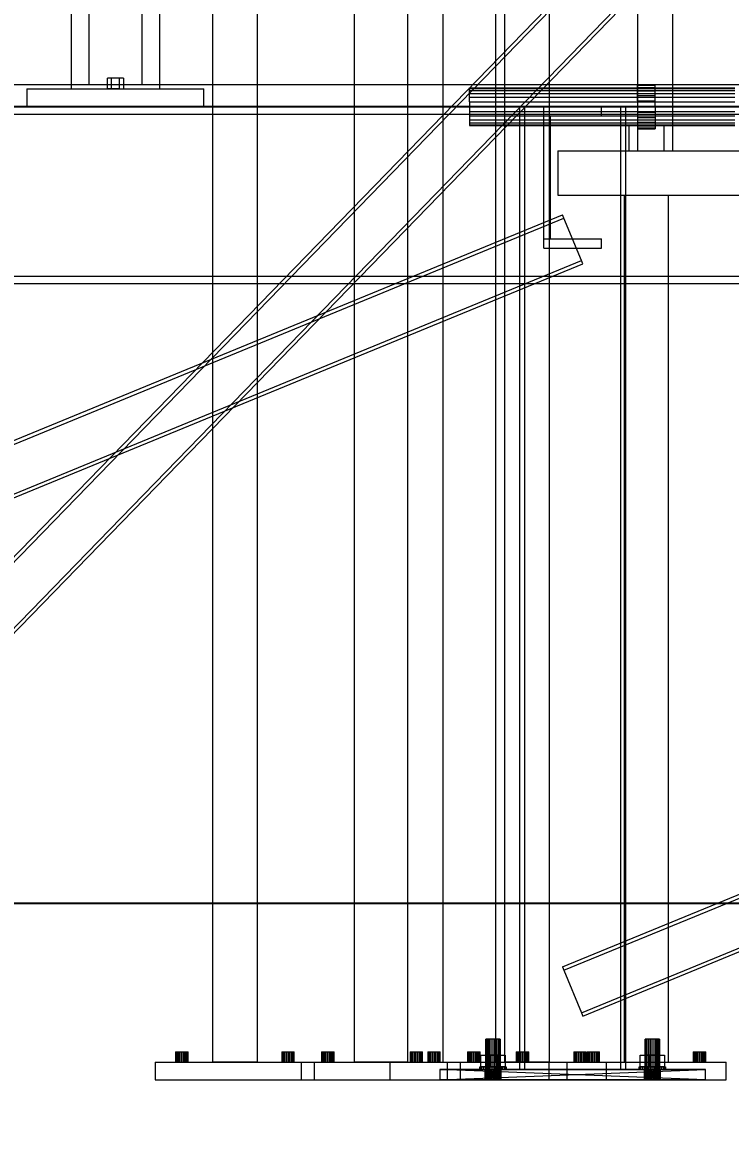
# Model space of a CAD drawing. Header units: millimetres. Extents: x -191664 to 191490, y -197311 to 10263.
# Drawn here: x 12015 to 12815, y -79 to 1195 of the extents above; entities that cross this region are included whole.
import ezdxf

# ---------------------------------------------------------------- set-up
doc = ezdxf.new("R2010")
doc.units = ezdxf.units.MM
for name, color, linetype, lineweight in [('COTAS_ENVOLVENTE_P', 1, 'Continuous', 0), ('COTAS_O', 1, 'Continuous', 0), ('COTAS_P', 1, 'Continuous', 0), ('lateral_dos-mix', 7, 'Continuous', 0), ('lateral_dosificador', 7, 'Continuous', 0), ('lateral_mezcladora', 7, 'Continuous', 0)]:
    doc.layers.add(name, color=color, linetype=linetype, lineweight=lineweight)
doc.dimstyles.new('PLANTA_100', dxfattribs={"dimtxt": 250, "dimasz": 150, "dimexe": 150, "dimexo": 80, "dimgap": 100, "dimtad": 1, "dimtih": 1, "dimtoh": 1, "dimdec": 1, "dimdsep": 46, "dimcen": 0.09, "dimclrd": 1, "dimclre": 1, "dimclrt": 1, "dimadec": 0, "dimazin": 0, "dimtfac": 1, "dimtdec": 4, "dimtofl": 0, "dimtmove": 0, "dimatfit": 3, "dimfxl": 1, "dimtolj": 1, "dimtzin": 0, "dimarcsym": 0})

# ---------------------------------------------------------------- blocks, each defined once
blk = doc.blocks.new('*D4')
at = {"layer": 'COTAS_ENVOLVENTE_P', "color": 1, "lineweight": -2, "transparency": 16777216}
for p, q in [((0, -80), (0, -3250)), ((58855.1, -80), (58855.1, -3250)), ((150, -3100), (58705.1, -3100))]:
    blk.add_line(p, q, dxfattribs=at)
at = {"layer": 'COTAS_ENVOLVENTE_P', "color": 1, "transparency": 16777216}
for points in [[(150, -3075), (150, -3125), (0, -3100)], [(58705.1, -3075), (58705.1, -3125), (58855.1, -3100)]]:
    blk.add_solid(points, dxfattribs=at)
at = {"layer": 'Defpoints', "color": 0, "transparency": 16777216}
for p in [(0, 0), (58855.1, 0), (58855.1, -3100)]:
    blk.add_point(p, dxfattribs=at)
blk = doc.blocks.new('*D13')
at = {"layer": 'COTAS_O', "color": 1, "lineweight": -2, "transparency": 16777216}
for p, q in [((11569.5, 1920), (11569.5, 950)), ((13269.5, 1920), (13269.5, 950)), ((11719.5, 1100), (13119.5, 1100))]:
    blk.add_line(p, q, dxfattribs=at)
at = {"layer": 'COTAS_O', "color": 1, "transparency": 16777216}
for points in [[(11719.5, 1125), (11719.5, 1075), (11569.5, 1100)], [(13119.5, 1125), (13119.5, 1075), (13269.5, 1100)]]:
    blk.add_solid(points, dxfattribs=at)
at = {"layer": 'Defpoints', "color": 0, "transparency": 16777216}
for p in [(11569.5, 2000), (13269.5, 2000), (13269.5, 1100)]:
    blk.add_point(p, dxfattribs=at)
blk = doc.blocks.new('*D15')
at = {"layer": 'COTAS_O', "color": 1, "lineweight": -2, "transparency": 16777216}
for p, q in [((10569.5, 1020), (10569.5, 50)), ((16769.5, 1020), (16769.5, 50)), ((10719.5, 200), (16619.5, 200))]:
    blk.add_line(p, q, dxfattribs=at)
at = {"layer": 'COTAS_O', "color": 1, "transparency": 16777216}
for points in [[(10719.5, 225), (10719.5, 175), (10569.5, 200)], [(16619.5, 225), (16619.5, 175), (16769.5, 200)]]:
    blk.add_solid(points, dxfattribs=at)
at = {"layer": 'Defpoints', "color": 0, "transparency": 16777216}
for p in [(10569.5, 1100), (16769.5, 1100), (16769.5, 200)]:
    blk.add_point(p, dxfattribs=at)
blk = doc.blocks.new('*D21')
at = {"layer": 'COTAS_P', "color": 1, "lineweight": -2, "transparency": 16777216}
for p, q in [((0, -80), (0, -2350)), ((58117.1, -80), (58117.1, -2350)), ((150, -2200), (57967.1, -2200))]:
    blk.add_line(p, q, dxfattribs=at)
at = {"layer": 'COTAS_P', "color": 1, "transparency": 16777216}
for points in [[(150, -2175), (150, -2225), (0, -2200)], [(57967.1, -2175), (57967.1, -2225), (58117.1, -2200)]]:
    blk.add_solid(points, dxfattribs=at)
at = {"layer": 'Defpoints', "color": 0, "transparency": 16777216}
for p in [(0, 0), (58117.1, 0), (58117.1, -2200)]:
    blk.add_point(p, dxfattribs=at)

msp = doc.modelspace()

# ---------------------------------------------------------------- linework, layer by layer
at = {"layer": 'lateral_dos-mix', "color": 139, "true_color": 0x344b58}
for p, q in [((12229.53, 20), (12229.53, 2717.5)), ((12279.53, 2717.5), (12279.53, 20)), ((12559.53, 20), (12559.53, 2717.5)), ((12609.53, 2717.5), (12609.53, 20)), ((12229.53, 20), (12229.53, 2422.5)), ((12279.53, 2422.5), (12279.53, 20)), ((12559.53, 20), (12559.53, 2422.5)), ((12609.53, 2422.5), (12609.53, 20)), ((12389.53, 20), (12389.53, 2277.1)), ((12449.53, 2277.1), (12449.53, 20)), ((12164.53, 20), (12344.53, 20)), ((12164.53, 20), (12164.53, 0)), ((12279.53, 20), (12229.53, 20)), ((12329.53, 20), (12509.53, 20)), ((12329.53, 20), (12329.53, 0)), ((12344.53, 0), (12344.53, 20)), ((12449.53, 20), (12389.53, 20)), ((12494.53, 20), (12674.53, 20)), ((12494.53, 20), (12494.53, 0)), ((12509.53, 0), (12509.53, 20)), ((12609.53, 20), (12559.53, 20)), ((12674.53, 0), (12674.53, 20)), ((12164.53, 0), (12344.53, 0)), ((12329.53, 0), (12509.53, 0)), ((12494.53, 0), (12674.53, 0))]:
    msp.add_line(p, q, dxfattribs=at)
at = {"layer": 'lateral_dos-mix', "color": 9, "true_color": 0xb9c5c9}
for p, q in [((12187.53, 32), (12187.77, 32)), ((12187.53, 32), (12187.53, 20)), ((12187.77, 32), (12188.47, 32)), ((12187.77, 20), (12187.77, 32)), ((12188.47, 32), (12189.58, 32)), ((12188.47, 20), (12188.47, 32)), ((12189.58, 32), (12191.03, 32)), ((12189.58, 20), (12189.58, 32)), ((12191.03, 32), (12192.72, 32)), ((12191.03, 20), (12191.03, 32)), ((12192.72, 32), (12194.53, 32)), ((12192.72, 20), (12192.72, 32)), ((12194.53, 32), (12196.34, 32)), ((12194.53, 20), (12194.53, 32)), ((12196.34, 32), (12198.03, 32)), ((12196.34, 20), (12196.34, 32)), ((12198.03, 32), (12199.48, 32)), ((12198.03, 20), (12198.03, 32)), ((12199.48, 32), (12200.59, 32)), ((12199.48, 20), (12199.48, 32)), ((12200.59, 32), (12201.29, 32)), ((12200.59, 20), (12200.59, 32)), ((12201.29, 32), (12201.53, 32)), ((12201.29, 20), (12201.29, 32)), ((12201.53, 20), (12201.53, 32)), ((12307.53, 32), (12307.77, 32)), ((12307.53, 32), (12307.53, 20)), ((12307.77, 32), (12308.47, 32)), ((12307.77, 20), (12307.77, 32)), ((12308.47, 32), (12309.58, 32)), ((12308.47, 20), (12308.47, 32)), ((12309.58, 32), (12311.03, 32)), ((12309.58, 20), (12309.58, 32)), ((12311.03, 32), (12312.72, 32)), ((12311.03, 20), (12311.03, 32)), ((12312.72, 32), (12314.53, 32)), ((12312.72, 20), (12312.72, 32)), ((12314.53, 32), (12316.34, 32)), ((12314.53, 20), (12314.53, 32)), ((12316.34, 32), (12318.03, 32)), ((12316.34, 20), (12316.34, 32)), ((12318.03, 32), (12319.48, 32)), ((12318.03, 20), (12318.03, 32)), ((12319.48, 32), (12320.59, 32)), ((12319.48, 20), (12319.48, 32)), ((12320.59, 32), (12321.29, 32)), ((12320.59, 20), (12320.59, 32)), ((12321.29, 32), (12321.53, 32)), ((12321.29, 20), (12321.29, 32)), ((12321.53, 20), (12321.53, 32)), ((12352.53, 32), (12352.77, 32)), ((12352.53, 32), (12352.53, 20)), ((12352.77, 32), (12353.47, 32)), ((12352.77, 20), (12352.77, 32)), ((12353.47, 32), (12354.58, 32)), ((12353.47, 20), (12353.47, 32)), ((12354.58, 32), (12356.03, 32)), ((12354.58, 20), (12354.58, 32)), ((12356.03, 32), (12357.72, 32)), ((12356.03, 20), (12356.03, 32)), ((12357.72, 32), (12359.53, 32)), ((12357.72, 20), (12357.72, 32)), ((12359.53, 32), (12361.34, 32)), ((12359.53, 20), (12359.53, 32)), ((12361.34, 32), (12363.03, 32)), ((12361.34, 20), (12361.34, 32)), ((12363.03, 32), (12364.48, 32)), ((12363.03, 20), (12363.03, 32)), ((12364.48, 32), (12365.59, 32)), ((12364.48, 20), (12364.48, 32)), ((12365.59, 32), (12366.29, 32)), ((12365.59, 20), (12365.59, 32)), ((12366.29, 32), (12366.53, 32)), ((12366.29, 20), (12366.29, 32)), ((12366.53, 20), (12366.53, 32)), ((12472.53, 32), (12472.77, 32)), ((12472.53, 32), (12472.53, 20)), ((12472.77, 32), (12473.47, 32)), ((12472.77, 20), (12472.77, 32)), ((12473.47, 32), (12474.58, 32)), ((12473.47, 20), (12473.47, 32)), ((12474.58, 32), (12476.03, 32)), ((12474.58, 20), (12474.58, 32)), ((12476.03, 32), (12477.72, 32)), ((12476.03, 20), (12476.03, 32)), ((12477.72, 32), (12479.53, 32)), ((12477.72, 20), (12477.72, 32)), ((12479.53, 32), (12481.34, 32)), ((12479.53, 20), (12479.53, 32)), ((12481.34, 32), (12483.03, 32)), ((12481.34, 20), (12481.34, 32)), ((12483.03, 32), (12484.48, 32)), ((12483.03, 20), (12483.03, 32)), ((12484.48, 32), (12485.59, 32)), ((12484.48, 20), (12484.48, 32)), ((12485.59, 32), (12486.29, 32)), ((12485.59, 20), (12485.59, 32)), ((12486.29, 32), (12486.53, 32)), ((12486.29, 20), (12486.29, 32)), ((12486.53, 20), (12486.53, 32)), ((12517.53, 32), (12517.77, 32)), ((12517.53, 32), (12517.53, 20)), ((12517.77, 32), (12518.47, 32)), ((12517.77, 20), (12517.77, 32)), ((12518.47, 32), (12519.58, 32)), ((12518.47, 20), (12518.47, 32)), ((12519.58, 32), (12521.03, 32)), ((12519.58, 20), (12519.58, 32)), ((12521.03, 32), (12522.72, 32)), ((12521.03, 20), (12521.03, 32)), ((12522.72, 32), (12524.53, 32)), ((12522.72, 20), (12522.72, 32)), ((12524.53, 32), (12526.34, 32)), ((12524.53, 20), (12524.53, 32)), ((12526.34, 32), (12528.03, 32)), ((12526.34, 20), (12526.34, 32)), ((12528.03, 32), (12529.48, 32)), ((12528.03, 20), (12528.03, 32)), ((12529.48, 32), (12530.59, 32)), ((12529.48, 20), (12529.48, 32)), ((12530.59, 32), (12531.29, 32)), ((12530.59, 20), (12530.59, 32)), ((12531.29, 32), (12531.53, 32)), ((12531.29, 20), (12531.29, 32)), ((12531.53, 20), (12531.53, 32)), ((12637.53, 32), (12637.77, 32)), ((12637.53, 32), (12637.53, 20)), ((12637.77, 32), (12638.47, 32)), ((12637.77, 20), (12637.77, 32)), ((12638.47, 32), (12639.58, 32)), ((12638.47, 20), (12638.47, 32)), ((12639.58, 32), (12641.03, 32)), ((12639.58, 20), (12639.58, 32)), ((12641.03, 32), (12642.72, 32)), ((12641.03, 20), (12641.03, 32)), ((12642.72, 32), (12644.53, 32)), ((12642.72, 20), (12642.72, 32)), ((12644.53, 32), (12646.34, 32)), ((12644.53, 20), (12644.53, 32)), ((12646.34, 32), (12648.03, 32)), ((12646.34, 20), (12646.34, 32)), ((12648.03, 32), (12649.48, 32)), ((12648.03, 20), (12648.03, 32)), ((12649.48, 32), (12650.59, 32)), ((12649.48, 20), (12649.48, 32)), ((12650.59, 32), (12651.29, 32)), ((12650.59, 20), (12650.59, 32)), ((12651.29, 32), (12651.53, 32)), ((12651.29, 20), (12651.29, 32)), ((12651.53, 20), (12651.53, 32)), ((12187.77, 20), (12187.53, 20)), ((12187.77, 20), (12188.47, 20)), ((12188.47, 20), (12189.58, 20)), ((12189.58, 20), (12191.03, 20)), ((12191.03, 20), (12192.72, 20)), ((12192.72, 20), (12194.53, 20)), ((12194.53, 20), (12196.34, 20)), ((12196.34, 20), (12198.03, 20)), ((12198.03, 20), (12199.48, 20)), ((12199.48, 20), (12200.59, 20)), ((12200.59, 20), (12201.29, 20)), ((12201.29, 20), (12201.53, 20)), ((12307.77, 20), (12307.53, 20)), ((12307.77, 20), (12308.47, 20)), ((12308.47, 20), (12309.58, 20)), ((12309.58, 20), (12311.03, 20)), ((12311.03, 20), (12312.72, 20)), ((12312.72, 20), (12314.53, 20)), ((12314.53, 20), (12316.34, 20)), ((12316.34, 20), (12318.03, 20)), ((12318.03, 20), (12319.48, 20)), ((12319.48, 20), (12320.59, 20)), ((12320.59, 20), (12321.29, 20)), ((12321.29, 20), (12321.53, 20)), ((12352.77, 20), (12352.53, 20)), ((12352.77, 20), (12353.47, 20)), ((12353.47, 20), (12354.58, 20)), ((12354.58, 20), (12356.03, 20)), ((12356.03, 20), (12357.72, 20)), ((12357.72, 20), (12359.53, 20)), ((12359.53, 20), (12361.34, 20)), ((12361.34, 20), (12363.03, 20)), ((12363.03, 20), (12364.48, 20)), ((12364.48, 20), (12365.59, 20)), ((12365.59, 20), (12366.29, 20)), ((12366.29, 20), (12366.53, 20)), ((12472.77, 20), (12472.53, 20)), ((12472.77, 20), (12473.47, 20)), ((12473.47, 20), (12474.58, 20)), ((12474.58, 20), (12476.03, 20)), ((12476.03, 20), (12477.72, 20)), ((12477.72, 20), (12479.53, 20)), ((12479.53, 20), (12481.34, 20)), ((12481.34, 20), (12483.03, 20)), ((12483.03, 20), (12484.48, 20)), ((12484.48, 20), (12485.59, 20)), ((12485.59, 20), (12486.29, 20)), ((12486.29, 20), (12486.53, 20)), ((12517.77, 20), (12517.53, 20)), ((12517.77, 20), (12518.47, 20)), ((12518.47, 20), (12519.58, 20)), ((12519.58, 20), (12521.03, 20)), ((12521.03, 20), (12522.72, 20)), ((12522.72, 20), (12524.53, 20)), ((12524.53, 20), (12526.34, 20)), ((12526.34, 20), (12528.03, 20)), ((12528.03, 20), (12529.48, 20)), ((12529.48, 20), (12530.59, 20)), ((12530.59, 20), (12531.29, 20)), ((12531.29, 20), (12531.53, 20)), ((12637.77, 20), (12637.53, 20)), ((12637.77, 20), (12638.47, 20)), ((12638.47, 20), (12639.58, 20)), ((12639.58, 20), (12641.03, 20)), ((12641.03, 20), (12642.72, 20)), ((12642.72, 20), (12644.53, 20)), ((12644.53, 20), (12646.34, 20)), ((12646.34, 20), (12648.03, 20)), ((12648.03, 20), (12649.48, 20)), ((12649.48, 20), (12650.59, 20)), ((12650.59, 20), (12651.29, 20)), ((12651.29, 20), (12651.53, 20))]:
    msp.add_line(p, q, dxfattribs=at)
at = {"layer": 'lateral_dosificador', "color": 8, "true_color": 0x667b86}
for p, q in [((11548.01, 120.9), (13248.01, 1870.9)), ((11550.88, 118.12), (13250.88, 1868.12)), ((11588.18, 81.88), (13288.18, 1831.88)), ((11591.05, 79.1), (13291.05, 1829.1))]:
    msp.add_line(p, q, dxfattribs=at)
at = {"layer": 'lateral_mezcladora', "color": 139, "true_color": 0x344b58}
for p, q in [((12489.53, 2610), (12489.53, 20)), ((12549.53, 20), (12549.53, 2610)), ((12709.53, 1280), (12709.53, 1050)), ((12749.53, 1050), (12749.53, 1280)), ((12699.53, 1078.8), (12739.53, 1078.8)), ((12699.53, 1078.8), (12699.53, 1050)), ((12739.53, 1050), (12739.53, 1078.8)), ((12619.53, 1050), (14919.53, 1050)), ((12619.53, 1050), (12619.53, 1000)), ((12699.53, 1050), (12739.53, 1050)), ((12709.53, 1050), (12749.53, 1050)), ((12619.53, 1000), (14919.53, 1000)), ((12694.53, 1000), (12744.53, 1000)), ((12694.53, 1000), (12694.53, 20)), ((12744.53, 20), (12744.53, 1000)), ((12429.53, 20), (12609.53, 20)), ((12429.53, 20), (12429.53, 0)), ((12489.53, 20), (12549.53, 20)), ((12609.53, 0), (12609.53, 20)), ((12629.53, 20), (12809.53, 20)), ((12629.53, 20), (12629.53, 0)), ((12694.53, 20), (12744.53, 20)), ((12809.53, 0), (12809.53, 20)), ((12429.53, 0), (12609.53, 0)), ((12629.53, 0), (12809.53, 0))]:
    msp.add_line(p, q, dxfattribs=at)
at = {"layer": 'lateral_mezcladora', "color": 251, "true_color": 0x64686b}
for p, q in [((12069.53, 1300), (12069.53, 1120)), ((12169.53, 1120), (12169.53, 1300)), ((12089.53, 1240), (12089.53, 1125)), ((12149.53, 1125), (12149.53, 1240)), ((10569.53, 1125), (16769.53, 1125)), ((12089.53, 1125), (12149.53, 1125)), ((12069.53, 1120), (12169.53, 1120))]:
    msp.add_line(p, q, dxfattribs=at)
at = {"layer": 'lateral_mezcladora', "color": 43, "true_color": 0xe7bf45}
for p, q in [((12115.03, 1132), (12110.53, 1132)), ((12110.53, 1120), (12110.53, 1132)), ((12124.03, 1132), (12115.03, 1132)), ((12115.03, 1120), (12115.03, 1132)), ((12128.53, 1132), (12124.03, 1132)), ((12124.03, 1120), (12124.03, 1132)), ((12128.53, 1132), (12128.53, 1120)), ((12115.03, 1120), (12110.53, 1120)), ((12124.03, 1120), (12115.03, 1120)), ((12124.03, 1120), (12128.53, 1120))]:
    msp.add_line(p, q, dxfattribs=at)
at = {"layer": 'lateral_mezcladora', "color": 134, "true_color": 0x238fa9}
for p, q in [((12519.53, 1120.48), (12519.53, 1121.2)), ((12519.53, 1121.2), (12819.53, 1121.2)), ((12519.53, 1118.36), (12519.53, 1120.48)), ((12519.53, 1120.48), (12819.53, 1120.48)), ((12519.53, 1114.99), (12519.53, 1118.36)), ((12519.53, 1118.36), (12819.53, 1118.36)), ((12519.53, 1110.6), (12519.53, 1114.99)), ((12519.53, 1114.99), (12819.53, 1114.99)), ((12519.53, 1105.49), (12519.53, 1110.6)), ((12519.53, 1110.6), (12819.53, 1110.6)), ((12519.53, 1105.49), (12519.53, 1100)), ((12519.53, 1105.49), (12819.53, 1105.49)), ((12519.53, 1100), (12519.53, 1094.51)), ((12819.53, 1100), (12519.53, 1100)), ((12519.53, 1094.51), (12519.53, 1089.4)), ((12519.53, 1094.51), (12819.53, 1094.51)), ((12519.53, 1089.4), (12519.53, 1085.01)), ((12519.53, 1089.4), (12819.53, 1089.4)), ((12519.53, 1085.01), (12519.53, 1081.64)), ((12519.53, 1085.01), (12819.53, 1085.01)), ((12519.53, 1081.64), (12519.53, 1079.52)), ((12519.53, 1081.64), (12819.53, 1081.64)), ((12519.53, 1079.52), (12519.53, 1078.8)), ((12519.53, 1079.52), (12819.53, 1079.52)), ((12519.53, 1078.8), (12819.53, 1078.8))]:
    msp.add_line(p, q, dxfattribs=at)
at = {"layer": 'lateral_mezcladora', "color": 9, "true_color": 0xb9c5c9}
for p, q in [((12709.53, 1124.15), (12709.53, 1125)), ((12709.53, 1125), (12729.53, 1125)), ((12709.53, 1121.65), (12709.53, 1124.15)), ((12709.53, 1124.15), (12729.53, 1124.15)), ((12709.53, 1117.68), (12709.53, 1121.65)), ((12709.53, 1121.65), (12729.53, 1121.65)), ((12729.53, 1124.15), (12729.53, 1125)), ((12729.53, 1121.65), (12729.53, 1124.15)), ((12729.53, 1117.68), (12729.53, 1121.65)), ((12709.53, 1112.5), (12709.53, 1117.68)), ((12709.53, 1117.68), (12729.53, 1117.68)), ((12709.53, 1106.47), (12709.53, 1112.5)), ((12709.53, 1112.5), (12729.53, 1112.5)), ((12729.53, 1112.5), (12729.53, 1117.68)), ((12729.53, 1106.47), (12729.53, 1112.5)), ((12709.53, 1106.47), (12709.53, 1100)), ((12709.53, 1106.47), (12729.53, 1106.47)), ((12709.53, 1100), (12709.53, 1093.53)), ((12729.53, 1100), (12709.53, 1100)), ((12729.53, 1100), (12729.53, 1106.47)), ((12729.53, 1100), (12729.53, 1093.53)), ((12709.53, 1093.53), (12709.53, 1087.5)), ((12709.53, 1093.53), (12729.53, 1093.53)), ((12709.53, 1087.5), (12709.53, 1082.32)), ((12709.53, 1087.5), (12729.53, 1087.5)), ((12729.53, 1093.53), (12729.53, 1087.5)), ((12729.53, 1087.5), (12729.53, 1082.32)), ((12709.53, 1082.32), (12709.53, 1078.35)), ((12709.53, 1082.32), (12729.53, 1082.32)), ((12709.53, 1078.35), (12709.53, 1075.85)), ((12709.53, 1078.35), (12729.53, 1078.35)), ((12709.53, 1075.85), (12709.53, 1075)), ((12709.53, 1075.85), (12729.53, 1075.85)), ((12709.53, 1075), (12729.53, 1075)), ((12729.53, 1082.32), (12729.53, 1078.35)), ((12729.53, 1078.35), (12729.53, 1075.85)), ((12729.53, 1075.85), (12729.53, 1075)), ((12452.53, 32), (12452.77, 32)), ((12452.53, 32), (12452.53, 20)), ((12452.77, 32), (12453.47, 32)), ((12452.77, 20), (12452.77, 32)), ((12453.47, 32), (12454.58, 32)), ((12453.47, 20), (12453.47, 32)), ((12454.58, 32), (12456.03, 32)), ((12454.58, 20), (12454.58, 32)), ((12456.03, 32), (12457.72, 32)), ((12456.03, 20), (12456.03, 32)), ((12457.72, 32), (12459.53, 32)), ((12457.72, 20), (12457.72, 32)), ((12459.53, 32), (12461.34, 32)), ((12459.53, 20), (12459.53, 32)), ((12461.34, 32), (12463.03, 32)), ((12461.34, 20), (12461.34, 32)), ((12463.03, 32), (12464.48, 32)), ((12463.03, 20), (12463.03, 32)), ((12464.48, 32), (12465.59, 32)), ((12464.48, 20), (12464.48, 32)), ((12465.59, 32), (12466.29, 32)), ((12465.59, 20), (12465.59, 32)), ((12466.29, 32), (12466.53, 32)), ((12466.29, 20), (12466.29, 32)), ((12466.53, 20), (12466.53, 32)), ((12572.53, 32), (12572.77, 32)), ((12572.53, 32), (12572.53, 20)), ((12572.77, 32), (12573.47, 32)), ((12572.77, 20), (12572.77, 32)), ((12573.47, 32), (12574.58, 32)), ((12573.47, 20), (12573.47, 32)), ((12574.58, 32), (12576.03, 32)), ((12574.58, 20), (12574.58, 32)), ((12576.03, 32), (12577.72, 32)), ((12576.03, 20), (12576.03, 32)), ((12577.72, 32), (12579.53, 32)), ((12577.72, 20), (12577.72, 32)), ((12579.53, 32), (12581.34, 32)), ((12579.53, 20), (12579.53, 32)), ((12581.34, 32), (12583.03, 32)), ((12581.34, 20), (12581.34, 32)), ((12583.03, 32), (12584.48, 32)), ((12583.03, 20), (12583.03, 32)), ((12584.48, 32), (12585.59, 32)), ((12584.48, 20), (12584.48, 32)), ((12585.59, 32), (12586.29, 32)), ((12585.59, 20), (12585.59, 32)), ((12586.29, 32), (12586.53, 32)), ((12586.29, 20), (12586.29, 32)), ((12586.53, 20), (12586.53, 32)), ((12652.53, 32), (12652.77, 32)), ((12652.53, 32), (12652.53, 20)), ((12652.77, 32), (12653.47, 32)), ((12652.77, 20), (12652.77, 32)), ((12653.47, 32), (12654.58, 32)), ((12653.47, 20), (12653.47, 32)), ((12654.58, 32), (12656.03, 32)), ((12654.58, 20), (12654.58, 32)), ((12656.03, 32), (12657.72, 32)), ((12656.03, 20), (12656.03, 32)), ((12657.72, 32), (12659.53, 32)), ((12657.72, 20), (12657.72, 32)), ((12659.53, 32), (12661.34, 32)), ((12659.53, 20), (12659.53, 32)), ((12661.34, 32), (12663.03, 32)), ((12661.34, 20), (12661.34, 32)), ((12663.03, 32), (12664.48, 32)), ((12663.03, 20), (12663.03, 32)), ((12664.48, 32), (12665.59, 32)), ((12664.48, 20), (12664.48, 32)), ((12665.59, 32), (12666.29, 32)), ((12665.59, 20), (12665.59, 32)), ((12666.29, 32), (12666.53, 32)), ((12666.29, 20), (12666.29, 32)), ((12666.53, 20), (12666.53, 32)), ((12772.53, 32), (12772.77, 32)), ((12772.53, 32), (12772.53, 20)), ((12772.77, 32), (12773.47, 32)), ((12772.77, 20), (12772.77, 32)), ((12773.47, 32), (12774.58, 32)), ((12773.47, 20), (12773.47, 32)), ((12774.58, 32), (12776.03, 32)), ((12774.58, 20), (12774.58, 32)), ((12776.03, 32), (12777.72, 32)), ((12776.03, 20), (12776.03, 32)), ((12777.72, 32), (12779.53, 32)), ((12777.72, 20), (12777.72, 32)), ((12779.53, 32), (12781.34, 32)), ((12779.53, 20), (12779.53, 32)), ((12781.34, 32), (12783.03, 32)), ((12781.34, 20), (12781.34, 32)), ((12783.03, 32), (12784.48, 32)), ((12783.03, 20), (12783.03, 32)), ((12784.48, 32), (12785.59, 32)), ((12784.48, 20), (12784.48, 32)), ((12785.59, 32), (12786.29, 32)), ((12785.59, 20), (12785.59, 32)), ((12786.29, 32), (12786.53, 32)), ((12786.29, 20), (12786.29, 32)), ((12786.53, 20), (12786.53, 32)), ((12452.77, 20), (12452.53, 20)), ((12452.77, 20), (12453.47, 20)), ((12453.47, 20), (12454.58, 20)), ((12454.58, 20), (12456.03, 20)), ((12456.03, 20), (12457.72, 20)), ((12457.72, 20), (12459.53, 20)), ((12459.53, 20), (12461.34, 20)), ((12461.34, 20), (12463.03, 20)), ((12463.03, 20), (12464.48, 20)), ((12464.48, 20), (12465.59, 20)), ((12465.59, 20), (12466.29, 20)), ((12466.29, 20), (12466.53, 20)), ((12572.77, 20), (12572.53, 20)), ((12572.77, 20), (12573.47, 20)), ((12573.47, 20), (12574.58, 20)), ((12574.58, 20), (12576.03, 20)), ((12576.03, 20), (12577.72, 20)), ((12577.72, 20), (12579.53, 20)), ((12579.53, 20), (12581.34, 20)), ((12581.34, 20), (12583.03, 20)), ((12583.03, 20), (12584.48, 20)), ((12584.48, 20), (12585.59, 20)), ((12585.59, 20), (12586.29, 20)), ((12586.29, 20), (12586.53, 20)), ((12652.77, 20), (12652.53, 20)), ((12652.77, 20), (12653.47, 20)), ((12653.47, 20), (12654.58, 20)), ((12654.58, 20), (12656.03, 20)), ((12656.03, 20), (12657.72, 20)), ((12657.72, 20), (12659.53, 20)), ((12659.53, 20), (12661.34, 20)), ((12661.34, 20), (12663.03, 20)), ((12663.03, 20), (12664.48, 20)), ((12664.48, 20), (12665.59, 20)), ((12665.59, 20), (12666.29, 20)), ((12666.29, 20), (12666.53, 20)), ((12772.77, 20), (12772.53, 20)), ((12772.77, 20), (12773.47, 20)), ((12773.47, 20), (12774.58, 20)), ((12774.58, 20), (12776.03, 20)), ((12776.03, 20), (12777.72, 20)), ((12777.72, 20), (12779.53, 20)), ((12779.53, 20), (12781.34, 20)), ((12781.34, 20), (12783.03, 20)), ((12783.03, 20), (12784.48, 20)), ((12784.48, 20), (12785.59, 20)), ((12785.59, 20), (12786.29, 20)), ((12786.29, 20), (12786.53, 20))]:
    msp.add_line(p, q, dxfattribs=at)
at = {"layer": 'lateral_mezcladora', "color": 9, "true_color": 0xc6c9c8}
for p, q in [((12019.53, 1120), (12219.53, 1120)), ((12019.53, 1120), (12019.53, 1100)), ((12219.53, 1100), (12219.53, 1120)), ((12019.53, 1100), (12219.53, 1100))]:
    msp.add_line(p, q, dxfattribs=at)
at = {"layer": 'lateral_mezcladora', "color": 8, "true_color": 0x667b86}
for p, q in [((10494.53, 1100), (16814.53, 1100)), ((10569.53, 1100), (16769.53, 1100)), ((12576.2, 1100), (12696.2, 1100)), ((12576.2, 1100), (12576.2, 12)), ((12576.2, 1100), (12582.2, 1100)), ((12582.2, 12), (12582.2, 1100)), ((12603.7, 1100), (12668.7, 1100)), ((12603.7, 1089.5), (12603.7, 1100)), ((12668.7, 1089.5), (12668.7, 1100)), ((12690.2, 1100), (12696.2, 1100)), ((12690.2, 1100), (12690.2, 12)), ((12696.2, 12), (12696.2, 1100)), ((10494.53, 1091.5), (16814.53, 1091.5)), ((10569.53, 1091.5), (16769.53, 1091.5)), ((12603.7, 1089.5), (12668.7, 1089.5)), ((12603.7, 1089.5), (12611.2, 1089.5)), ((12603.7, 950.5), (12603.7, 1089.5)), ((12611.2, 950.5), (12611.2, 1089.5)), ((10558.12, 127.74), (12624.78, 977.74)), ((10559.64, 124.05), (12626.31, 974.05)), ((12626.31, 974.05), (12624.78, 977.74)), ((12624.78, 127.74), (14691.45, 977.74)), ((12646.08, 925.95), (12626.31, 974.05)), ((12626.31, 124.05), (14692.97, 974.05)), ((12603.7, 950.5), (12668.7, 950.5)), ((12603.7, 940), (12603.7, 950.5)), ((12603.7, 950.5), (12611.2, 950.5)), ((12668.7, 940), (12668.7, 950.5)), ((12603.7, 940), (12668.7, 940)), ((10579.42, 75.95), (12646.08, 925.95)), ((10580.94, 72.26), (12647.61, 922.26)), ((12647.61, 922.26), (12646.08, 925.95)), ((12646.08, 75.95), (14712.75, 925.95)), ((12647.61, 72.26), (14714.27, 922.26)), ((10494.53, 908.5), (16814.53, 908.5)), ((10569.53, 908.5), (16769.53, 908.5)), ((10494.53, 900), (16814.53, 900)), ((10569.53, 900), (16769.53, 900)), ((12624.78, 127.74), (12626.31, 124.05)), ((12626.31, 124.05), (12646.08, 75.95)), ((12646.08, 75.95), (12647.61, 72.26)), ((12576.2, 12), (12696.2, 12)), ((12576.2, 12), (12582.2, 12)), ((12690.2, 12), (12696.2, 12))]:
    msp.add_line(p, q, dxfattribs=at)
at = {"layer": 'lateral_mezcladora', "color": 9, "true_color": 0xaeb9be}
for p, q in [((12538.47, 46), (12538.2, 46)), ((12538.2, 0), (12538.2, 46)), ((12539.27, 46), (12538.47, 46)), ((12538.47, 0), (12538.47, 46)), ((12540.54, 46), (12539.27, 46)), ((12539.27, 0), (12539.27, 46)), ((12542.2, 46), (12540.54, 46)), ((12540.54, 0), (12540.54, 46)), ((12544.12, 46), (12542.2, 46)), ((12542.2, 0), (12542.2, 46)), ((12546.2, 46), (12544.12, 46)), ((12544.12, 0), (12544.12, 46)), ((12548.27, 46), (12546.2, 46)), ((12546.2, 0), (12546.2, 46)), ((12550.2, 46), (12548.27, 46)), ((12548.27, 0), (12548.27, 46)), ((12551.85, 46), (12550.2, 46)), ((12550.2, 0), (12550.2, 46)), ((12553.12, 46), (12551.85, 46)), ((12551.85, 0), (12551.85, 46)), ((12553.92, 46), (12553.12, 46)), ((12553.12, 0), (12553.12, 46)), ((12554.2, 46), (12553.92, 46)), ((12553.92, 0), (12553.92, 46)), ((12554.2, 46), (12554.2, 0)), ((12718.47, 46), (12718.2, 46)), ((12718.2, 0), (12718.2, 46)), ((12719.27, 46), (12718.47, 46)), ((12718.47, 0), (12718.47, 46)), ((12720.54, 46), (12719.27, 46)), ((12719.27, 0), (12719.27, 46)), ((12722.2, 46), (12720.54, 46)), ((12720.54, 0), (12720.54, 46)), ((12724.12, 46), (12722.2, 46)), ((12722.2, 0), (12722.2, 46)), ((12726.2, 46), (12724.12, 46)), ((12724.12, 0), (12724.12, 46)), ((12728.27, 46), (12726.2, 46)), ((12726.2, 0), (12726.2, 46)), ((12730.2, 46), (12728.27, 46)), ((12728.27, 0), (12728.27, 46)), ((12731.85, 46), (12730.2, 46)), ((12730.2, 0), (12730.2, 46)), ((12733.12, 46), (12731.85, 46)), ((12731.85, 0), (12731.85, 46)), ((12733.92, 46), (12733.12, 46)), ((12733.12, 0), (12733.12, 46)), ((12734.2, 46), (12733.92, 46)), ((12733.92, 0), (12733.92, 46)), ((12734.2, 46), (12734.2, 0)), ((12538.47, 0), (12538.2, 0)), ((12539.27, 0), (12538.47, 0)), ((12540.54, 0), (12539.27, 0)), ((12542.2, 0), (12540.54, 0)), ((12544.12, 0), (12542.2, 0)), ((12546.2, 0), (12544.12, 0)), ((12548.27, 0), (12546.2, 0)), ((12550.2, 0), (12548.27, 0)), ((12551.85, 0), (12550.2, 0)), ((12553.12, 0), (12551.85, 0)), ((12553.92, 0), (12553.12, 0)), ((12553.92, 0), (12554.2, 0)), ((12718.47, 0), (12718.2, 0)), ((12719.27, 0), (12718.47, 0)), ((12720.54, 0), (12719.27, 0)), ((12722.2, 0), (12720.54, 0)), ((12724.12, 0), (12722.2, 0)), ((12726.2, 0), (12724.12, 0)), ((12728.27, 0), (12726.2, 0)), ((12730.2, 0), (12728.27, 0)), ((12731.85, 0), (12730.2, 0)), ((12733.12, 0), (12731.85, 0)), ((12733.92, 0), (12733.12, 0)), ((12733.92, 0), (12734.2, 0))]:
    msp.add_line(p, q, dxfattribs=at)
at = {"layer": 'lateral_mezcladora', "color": 252, "true_color": 0x8ba19a}
for p, q in [((12532.35, 15), (12532.35, 28)), ((12532.35, 28), (12539.27, 28)), ((12532.35, 28), (12538.2, 28)), ((12542.2, 28), (12538.2, 28)), ((12538.2, 28), (12538.2, 15)), ((12539.27, 15), (12539.27, 28)), ((12539.27, 28), (12553.12, 28)), ((12539.27, 28), (12542.2, 28)), ((12550.2, 28), (12542.2, 28)), ((12542.2, 28), (12542.2, 15)), ((12554.2, 28), (12550.2, 28)), ((12550.2, 28), (12550.2, 15)), ((12553.12, 28), (12550.2, 28)), ((12553.12, 15), (12553.12, 28)), ((12553.12, 28), (12560.05, 28)), ((12554.2, 15), (12554.2, 28)), ((12554.2, 28), (12560.05, 28)), ((12560.05, 28), (12560.05, 15)), ((12712.35, 15), (12712.35, 28)), ((12712.35, 28), (12719.27, 28)), ((12712.35, 28), (12718.2, 28)), ((12722.2, 28), (12718.2, 28)), ((12718.2, 28), (12718.2, 15)), ((12719.27, 15), (12719.27, 28)), ((12719.27, 28), (12733.12, 28)), ((12719.27, 28), (12722.2, 28)), ((12730.2, 28), (12722.2, 28)), ((12722.2, 28), (12722.2, 15)), ((12734.2, 28), (12730.2, 28)), ((12730.2, 28), (12730.2, 15)), ((12733.12, 28), (12730.2, 28)), ((12733.12, 15), (12733.12, 28)), ((12733.12, 28), (12740.05, 28)), ((12734.2, 15), (12734.2, 28)), ((12734.2, 28), (12740.05, 28)), ((12740.05, 28), (12740.05, 15)), ((12531.2, 12), (12531.2, 15)), ((12531.2, 15), (12531.71, 15)), ((12531.2, 15), (12537.2, 15)), ((12531.71, 12), (12531.71, 15)), ((12531.71, 15), (12533.2, 15)), ((12531.71, 15), (12537.5, 15)), ((12539.27, 15), (12532.35, 15)), ((12538.2, 15), (12532.35, 15)), ((12533.2, 12), (12533.2, 15)), ((12533.2, 15), (12535.59, 15)), ((12533.2, 15), (12538.4, 15)), ((12535.59, 12), (12535.59, 15)), ((12535.59, 15), (12538.7, 15)), ((12535.59, 15), (12539.83, 15)), ((12537.5, 15), (12537.2, 15)), ((12537.2, 15), (12537.2, 12)), ((12538.4, 15), (12537.5, 15)), ((12537.5, 15), (12537.5, 12)), ((12538.2, 15), (12542.2, 15)), ((12539.83, 15), (12538.4, 15)), ((12538.4, 15), (12538.4, 12)), ((12538.7, 12), (12538.7, 15)), ((12538.7, 15), (12542.31, 15)), ((12538.7, 15), (12541.7, 15)), ((12553.12, 15), (12539.27, 15)), ((12542.2, 15), (12539.27, 15)), ((12541.7, 15), (12539.83, 15)), ((12539.83, 15), (12539.83, 12)), ((12543.87, 15), (12541.7, 15)), ((12541.7, 15), (12541.7, 12)), ((12542.2, 15), (12550.2, 15)), ((12542.31, 12), (12542.31, 15)), ((12542.31, 15), (12546.2, 15)), ((12542.31, 15), (12543.87, 15)), ((12546.2, 15), (12543.87, 15)), ((12543.87, 15), (12543.87, 12)), ((12546.2, 12), (12546.2, 15)), ((12546.2, 15), (12550.08, 15)), ((12548.52, 15), (12546.2, 15)), ((12550.7, 15), (12548.52, 15)), ((12548.52, 15), (12548.52, 12)), ((12550.08, 15), (12548.52, 15)), ((12550.08, 12), (12550.08, 15)), ((12550.08, 15), (12553.7, 15)), ((12550.2, 15), (12554.2, 15)), ((12550.2, 15), (12553.12, 15)), ((12552.56, 15), (12550.7, 15)), ((12550.7, 15), (12550.7, 12)), ((12553.7, 15), (12550.7, 15)), ((12553.99, 15), (12552.56, 15)), ((12552.56, 15), (12552.56, 12)), ((12556.8, 15), (12552.56, 15)), ((12560.05, 15), (12553.12, 15)), ((12553.7, 12), (12553.7, 15)), ((12553.7, 15), (12556.8, 15)), ((12554.89, 15), (12553.99, 15)), ((12553.99, 15), (12553.99, 12)), ((12559.19, 15), (12553.99, 15)), ((12560.05, 15), (12554.2, 15)), ((12555.2, 15), (12554.89, 15)), ((12554.89, 15), (12554.89, 12)), ((12560.68, 15), (12554.89, 15)), ((12555.2, 12), (12555.2, 15)), ((12555.2, 15), (12561.2, 15)), ((12556.8, 12), (12556.8, 15)), ((12556.8, 15), (12559.19, 15)), ((12559.19, 12), (12559.19, 15)), ((12559.19, 15), (12560.68, 15)), ((12560.68, 12), (12560.68, 15)), ((12560.68, 15), (12561.2, 15)), ((12561.2, 15), (12561.2, 12)), ((12711.2, 12), (12711.2, 15)), ((12711.2, 15), (12711.71, 15)), ((12711.2, 15), (12717.2, 15)), ((12711.71, 12), (12711.71, 15)), ((12711.71, 15), (12713.2, 15)), ((12711.71, 15), (12717.5, 15)), ((12719.27, 15), (12712.35, 15)), ((12718.2, 15), (12712.35, 15)), ((12713.2, 12), (12713.2, 15)), ((12713.2, 15), (12715.59, 15)), ((12713.2, 15), (12718.4, 15)), ((12715.59, 12), (12715.59, 15)), ((12715.59, 15), (12718.7, 15)), ((12715.59, 15), (12719.83, 15)), ((12717.5, 15), (12717.2, 15)), ((12717.2, 15), (12717.2, 12)), ((12718.4, 15), (12717.5, 15)), ((12717.5, 15), (12717.5, 12)), ((12718.2, 15), (12722.2, 15)), ((12719.83, 15), (12718.4, 15)), ((12718.4, 15), (12718.4, 12)), ((12718.7, 12), (12718.7, 15)), ((12718.7, 15), (12722.31, 15)), ((12718.7, 15), (12721.7, 15)), ((12733.12, 15), (12719.27, 15)), ((12722.2, 15), (12719.27, 15)), ((12721.7, 15), (12719.83, 15)), ((12719.83, 15), (12719.83, 12)), ((12723.87, 15), (12721.7, 15)), ((12721.7, 15), (12721.7, 12)), ((12722.2, 15), (12730.2, 15)), ((12722.31, 12), (12722.31, 15)), ((12722.31, 15), (12726.2, 15)), ((12722.31, 15), (12723.87, 15)), ((12726.2, 15), (12723.87, 15)), ((12723.87, 15), (12723.87, 12)), ((12726.2, 12), (12726.2, 15)), ((12726.2, 15), (12730.08, 15)), ((12728.52, 15), (12726.2, 15)), ((12730.7, 15), (12728.52, 15)), ((12728.52, 15), (12728.52, 12)), ((12730.08, 15), (12728.52, 15)), ((12730.08, 12), (12730.08, 15)), ((12730.08, 15), (12733.7, 15)), ((12730.2, 15), (12734.2, 15)), ((12730.2, 15), (12733.12, 15)), ((12732.56, 15), (12730.7, 15)), ((12730.7, 15), (12730.7, 12)), ((12733.7, 15), (12730.7, 15)), ((12733.99, 15), (12732.56, 15)), ((12732.56, 15), (12732.56, 12)), ((12736.8, 15), (12732.56, 15)), ((12740.05, 15), (12733.12, 15)), ((12733.7, 12), (12733.7, 15)), ((12733.7, 15), (12736.8, 15)), ((12734.89, 15), (12733.99, 15)), ((12733.99, 15), (12733.99, 12)), ((12739.19, 15), (12733.99, 15)), ((12740.05, 15), (12734.2, 15)), ((12735.2, 15), (12734.89, 15)), ((12734.89, 15), (12734.89, 12)), ((12740.68, 15), (12734.89, 15)), ((12735.2, 12), (12735.2, 15)), ((12735.2, 15), (12741.2, 15)), ((12736.8, 12), (12736.8, 15)), ((12736.8, 15), (12739.19, 15)), ((12739.19, 12), (12739.19, 15)), ((12739.19, 15), (12740.68, 15)), ((12740.68, 12), (12740.68, 15)), ((12740.68, 15), (12741.2, 15)), ((12741.2, 15), (12741.2, 12)), ((12531.71, 12), (12531.2, 12)), ((12537.2, 12), (12531.2, 12)), ((12533.2, 12), (12531.71, 12)), ((12537.5, 12), (12531.71, 12)), ((12535.59, 12), (12533.2, 12)), ((12538.4, 12), (12533.2, 12)), ((12538.7, 12), (12535.59, 12)), ((12539.83, 12), (12535.59, 12)), ((12537.2, 12), (12537.5, 12)), ((12537.5, 12), (12538.4, 12)), ((12538.4, 12), (12539.83, 12)), ((12542.31, 12), (12538.7, 12)), ((12541.7, 12), (12538.7, 12)), ((12539.83, 12), (12541.7, 12)), ((12541.7, 12), (12543.87, 12)), ((12546.2, 12), (12542.31, 12)), ((12543.87, 12), (12542.31, 12)), ((12543.87, 12), (12546.2, 12)), ((12550.08, 12), (12546.2, 12)), ((12546.2, 12), (12548.52, 12)), ((12548.52, 12), (12550.7, 12)), ((12548.52, 12), (12550.08, 12)), ((12553.7, 12), (12550.08, 12)), ((12550.7, 12), (12552.56, 12)), ((12550.7, 12), (12553.7, 12)), ((12552.56, 12), (12553.99, 12)), ((12552.56, 12), (12556.8, 12)), ((12556.8, 12), (12553.7, 12)), ((12553.99, 12), (12554.89, 12)), ((12553.99, 12), (12559.19, 12)), ((12554.89, 12), (12555.2, 12)), ((12554.89, 12), (12560.68, 12)), ((12561.2, 12), (12555.2, 12)), ((12559.19, 12), (12556.8, 12)), ((12560.68, 12), (12559.19, 12)), ((12561.2, 12), (12560.68, 12)), ((12711.71, 12), (12711.2, 12)), ((12717.2, 12), (12711.2, 12)), ((12713.2, 12), (12711.71, 12)), ((12717.5, 12), (12711.71, 12)), ((12715.59, 12), (12713.2, 12)), ((12718.4, 12), (12713.2, 12)), ((12718.7, 12), (12715.59, 12)), ((12719.83, 12), (12715.59, 12)), ((12717.2, 12), (12717.5, 12)), ((12717.5, 12), (12718.4, 12)), ((12718.4, 12), (12719.83, 12)), ((12722.31, 12), (12718.7, 12)), ((12721.7, 12), (12718.7, 12)), ((12719.83, 12), (12721.7, 12)), ((12721.7, 12), (12723.87, 12)), ((12726.2, 12), (12722.31, 12)), ((12723.87, 12), (12722.31, 12)), ((12723.87, 12), (12726.2, 12)), ((12730.08, 12), (12726.2, 12)), ((12726.2, 12), (12728.52, 12)), ((12728.52, 12), (12730.7, 12)), ((12728.52, 12), (12730.08, 12)), ((12733.7, 12), (12730.08, 12)), ((12730.7, 12), (12732.56, 12)), ((12730.7, 12), (12733.7, 12)), ((12732.56, 12), (12733.99, 12)), ((12732.56, 12), (12736.8, 12)), ((12736.8, 12), (12733.7, 12)), ((12733.99, 12), (12734.89, 12)), ((12733.99, 12), (12739.19, 12)), ((12734.89, 12), (12735.2, 12)), ((12734.89, 12), (12740.68, 12)), ((12741.2, 12), (12735.2, 12)), ((12739.19, 12), (12736.8, 12)), ((12740.68, 12), (12739.19, 12)), ((12741.2, 12), (12740.68, 12))]:
    msp.add_line(p, q, dxfattribs=at)
at = {"layer": 'lateral_mezcladora', "color": 252, "true_color": 0x82929a}
for p, q in [((12537.2, 12), (12486.2, 12)), ((12486.2, 12), (12537.37, 12)), ((12486.2, 12), (12537.88, 12)), ((12486.2, 12), (12538.71, 12)), ((12486.2, 12), (12539.83, 12)), ((12486.2, 12), (12541.2, 12)), ((12486.2, 12), (12542.75, 12)), ((12486.2, 12), (12544.44, 12)), ((12486.2, 12), (12546.2, 12)), ((12486.2, 12), (12547.95, 12)), ((12786.2, 12), (12486.2, 12)), ((12486.2, 12), (12549.64, 12)), ((12486.2, 12), (12551.2, 12)), ((12486.2, 12), (12552.56, 12)), ((12786.2, 0), (12486.2, 12)), ((12486.2, 12), (12486.2, 0)), ((12486.2, 0), (12786.2, 12)), ((12486.2, 0), (12537.2, 0)), ((12537.37, 0), (12486.2, 0)), ((12537.88, 0), (12486.2, 0)), ((12538.71, 0), (12486.2, 0)), ((12539.83, 0), (12486.2, 0)), ((12541.2, 0), (12486.2, 0)), ((12542.75, 0), (12486.2, 0)), ((12544.44, 0), (12486.2, 0)), ((12546.2, 0), (12486.2, 0)), ((12547.95, 0), (12486.2, 0)), ((12486.2, 0), (12786.2, 0)), ((12549.64, 0), (12486.2, 0)), ((12551.2, 0), (12486.2, 0)), ((12552.56, 0), (12486.2, 0)), ((12537.37, 12), (12537.2, 12)), ((12537.2, 0), (12537.37, 12)), ((12537.2, 0), (12537.2, 12)), ((12537.37, 0), (12537.2, 12)), ((12537.2, 0), (12537.37, 0)), ((12537.88, 12), (12537.37, 12)), ((12537.37, 0), (12537.88, 12)), ((12537.37, 0), (12537.37, 12)), ((12537.88, 0), (12537.37, 12)), ((12537.37, 0), (12537.88, 0)), ((12538.71, 12), (12537.88, 12)), ((12537.88, 0), (12538.71, 12)), ((12537.88, 0), (12537.88, 12)), ((12538.71, 0), (12537.88, 12)), ((12537.88, 0), (12538.71, 0)), ((12539.83, 12), (12538.71, 12)), ((12538.71, 12), (12552.56, 12)), ((12538.71, 0), (12539.83, 12)), ((12538.71, 0), (12538.71, 12)), ((12539.83, 0), (12538.71, 12)), ((12538.71, 0), (12539.83, 0)), ((12552.56, 0), (12538.71, 0)), ((12541.2, 12), (12539.83, 12)), ((12539.83, 12), (12552.56, 12)), ((12539.83, 12), (12726.2, 12)), ((12539.83, 12), (12727.95, 12)), ((12539.83, 12), (12729.64, 12)), ((12539.83, 12), (12731.2, 12)), ((12539.83, 12), (12732.56, 12)), ((12539.83, 0), (12541.2, 12)), ((12539.83, 0), (12539.83, 12)), ((12541.2, 0), (12539.83, 12)), ((12539.83, 0), (12541.2, 0)), ((12552.56, 0), (12539.83, 0)), ((12726.2, 0), (12539.83, 0)), ((12727.95, 0), (12539.83, 0)), ((12729.64, 0), (12539.83, 0)), ((12731.2, 0), (12539.83, 0)), ((12732.56, 0), (12539.83, 0)), ((12542.75, 12), (12541.2, 12)), ((12541.2, 12), (12732.56, 12)), ((12541.2, 0), (12542.75, 12)), ((12541.2, 0), (12541.2, 12)), ((12542.75, 0), (12541.2, 12)), ((12541.2, 0), (12542.75, 0)), ((12732.56, 0), (12541.2, 0)), ((12544.44, 12), (12542.75, 12)), ((12542.75, 12), (12732.56, 12)), ((12542.75, 0), (12544.44, 12)), ((12542.75, 0), (12542.75, 12)), ((12544.44, 0), (12542.75, 12)), ((12542.75, 0), (12544.44, 0)), ((12732.56, 0), (12542.75, 0)), ((12546.2, 12), (12544.44, 12)), ((12544.44, 12), (12786.2, 12)), ((12544.44, 12), (12732.56, 12)), ((12544.44, 0), (12546.2, 12)), ((12544.44, 0), (12544.44, 12)), ((12546.2, 0), (12544.44, 12)), ((12544.44, 0), (12546.2, 0)), ((12786.2, 0), (12544.44, 0)), ((12732.56, 0), (12544.44, 0)), ((12546.2, 12), (12547.95, 12)), ((12717.2, 12), (12546.2, 12)), ((12717.37, 12), (12546.2, 12)), ((12717.88, 12), (12546.2, 12)), ((12546.2, 12), (12786.2, 12)), ((12718.71, 12), (12546.2, 12)), ((12719.83, 12), (12546.2, 12)), ((12721.2, 12), (12546.2, 12)), ((12722.75, 12), (12546.2, 12)), ((12724.44, 12), (12546.2, 12)), ((12726.2, 12), (12546.2, 12)), ((12546.2, 12), (12732.56, 12)), ((12546.2, 0), (12547.95, 12)), ((12546.2, 0), (12546.2, 12)), ((12547.95, 0), (12546.2, 12)), ((12547.95, 0), (12546.2, 0)), ((12546.2, 0), (12717.2, 0)), ((12546.2, 0), (12717.37, 0)), ((12546.2, 0), (12717.88, 0)), ((12786.2, 0), (12546.2, 0)), ((12546.2, 0), (12718.71, 0)), ((12546.2, 0), (12719.83, 0)), ((12546.2, 0), (12721.2, 0)), ((12546.2, 0), (12722.75, 0)), ((12546.2, 0), (12724.44, 0)), ((12546.2, 0), (12726.2, 0)), ((12732.56, 0), (12546.2, 0)), ((12547.95, 12), (12549.64, 12)), ((12717.2, 12), (12547.95, 12)), ((12717.37, 12), (12547.95, 12)), ((12547.95, 0), (12549.64, 12)), ((12547.95, 0), (12547.95, 12)), ((12549.64, 0), (12547.95, 12)), ((12549.64, 0), (12547.95, 0)), ((12547.95, 0), (12717.2, 0)), ((12547.95, 0), (12717.37, 0)), ((12549.64, 12), (12551.2, 12)), ((12717.2, 12), (12549.64, 12)), ((12717.37, 12), (12549.64, 12)), ((12549.64, 0), (12551.2, 12)), ((12549.64, 0), (12549.64, 12)), ((12551.2, 0), (12549.64, 12)), ((12551.2, 0), (12549.64, 0)), ((12549.64, 0), (12717.2, 0)), ((12549.64, 0), (12717.37, 0)), ((12551.2, 12), (12552.56, 12)), ((12717.2, 12), (12551.2, 12)), ((12717.37, 12), (12551.2, 12)), ((12786.2, 12), (12551.2, 12)), ((12551.2, 12), (12726.2, 12)), ((12551.2, 0), (12552.56, 12)), ((12551.2, 0), (12551.2, 12)), ((12552.56, 0), (12551.2, 12)), ((12552.56, 0), (12551.2, 0)), ((12551.2, 0), (12717.2, 0)), ((12551.2, 0), (12717.37, 0)), ((12551.2, 0), (12786.2, 0)), ((12726.2, 0), (12551.2, 0)), ((12552.56, 12), (12553.68, 12)), ((12717.2, 12), (12552.56, 12)), ((12717.37, 12), (12552.56, 12)), ((12552.56, 12), (12726.2, 12)), ((12552.56, 0), (12553.68, 12)), ((12552.56, 0), (12552.56, 12)), ((12553.68, 0), (12552.56, 12)), ((12553.68, 0), (12552.56, 0)), ((12552.56, 0), (12717.2, 0)), ((12552.56, 0), (12717.37, 0)), ((12726.2, 0), (12552.56, 0)), ((12553.68, 12), (12554.51, 12)), ((12717.2, 12), (12553.68, 12)), ((12717.37, 12), (12553.68, 12)), ((12553.68, 12), (12726.2, 12)), ((12553.68, 0), (12554.51, 12)), ((12553.68, 0), (12553.68, 12)), ((12554.51, 0), (12553.68, 12)), ((12554.51, 0), (12553.68, 0)), ((12553.68, 0), (12717.2, 0)), ((12553.68, 0), (12717.37, 0)), ((12726.2, 0), (12553.68, 0)), ((12554.51, 12), (12555.02, 12)), ((12717.2, 12), (12554.51, 12)), ((12717.37, 12), (12554.51, 12)), ((12554.51, 12), (12726.2, 12)), ((12554.51, 0), (12555.02, 12)), ((12554.51, 0), (12554.51, 12)), ((12555.02, 0), (12554.51, 12)), ((12555.02, 0), (12554.51, 0)), ((12554.51, 0), (12717.2, 0)), ((12554.51, 0), (12717.37, 0)), ((12726.2, 0), (12554.51, 0)), ((12555.02, 12), (12555.2, 12)), ((12717.2, 12), (12555.02, 12)), ((12717.37, 12), (12555.02, 12)), ((12555.02, 12), (12726.2, 12)), ((12555.02, 0), (12555.2, 12)), ((12555.02, 0), (12555.02, 12)), ((12555.2, 0), (12555.02, 12)), ((12555.2, 0), (12555.02, 0)), ((12555.02, 0), (12717.2, 0)), ((12555.02, 0), (12717.37, 0)), ((12726.2, 0), (12555.02, 0)), ((12555.2, 12), (12717.2, 12)), ((12717.37, 12), (12555.2, 12)), ((12555.2, 12), (12717.88, 12)), ((12555.2, 12), (12718.71, 12)), ((12555.2, 12), (12719.83, 12)), ((12555.2, 12), (12721.2, 12)), ((12555.2, 12), (12722.75, 12)), ((12555.2, 12), (12724.44, 12)), ((12555.2, 12), (12726.2, 12)), ((12555.2, 12), (12555.2, 0)), ((12717.2, 0), (12555.2, 0)), ((12555.2, 0), (12717.37, 0)), ((12717.88, 0), (12555.2, 0)), ((12718.71, 0), (12555.2, 0)), ((12719.83, 0), (12555.2, 0)), ((12721.2, 0), (12555.2, 0)), ((12722.75, 0), (12555.2, 0)), ((12724.44, 0), (12555.2, 0)), ((12726.2, 0), (12555.2, 0)), ((12717.2, 12), (12717.37, 12)), ((12717.2, 0), (12717.37, 12)), ((12717.2, 0), (12717.2, 12)), ((12717.37, 0), (12717.2, 12)), ((12717.37, 0), (12717.2, 0)), ((12717.88, 12), (12717.37, 12)), ((12717.37, 0), (12717.88, 12)), ((12717.37, 0), (12717.37, 12)), ((12717.88, 0), (12717.37, 12)), ((12717.37, 0), (12717.88, 0)), ((12718.71, 12), (12717.88, 12)), ((12717.88, 0), (12718.71, 12)), ((12717.88, 0), (12717.88, 12)), ((12718.71, 0), (12717.88, 12)), ((12717.88, 0), (12718.71, 0)), ((12719.83, 12), (12718.71, 12)), ((12718.71, 0), (12719.83, 12)), ((12718.71, 0), (12718.71, 12)), ((12719.83, 0), (12718.71, 12)), ((12718.71, 0), (12719.83, 0)), ((12721.2, 12), (12719.83, 12)), ((12719.83, 0), (12721.2, 12)), ((12719.83, 0), (12719.83, 12)), ((12721.2, 0), (12719.83, 12)), ((12719.83, 0), (12721.2, 0)), ((12722.75, 12), (12721.2, 12)), ((12721.2, 12), (12786.2, 12)), ((12721.2, 0), (12722.75, 12)), ((12721.2, 0), (12721.2, 12)), ((12722.75, 0), (12721.2, 12)), ((12721.2, 0), (12722.75, 0)), ((12786.2, 0), (12721.2, 0)), ((12724.44, 12), (12722.75, 12)), ((12722.75, 12), (12786.2, 12)), ((12722.75, 0), (12724.44, 12)), ((12722.75, 0), (12722.75, 12)), ((12724.44, 0), (12722.75, 12)), ((12722.75, 0), (12724.44, 0)), ((12786.2, 0), (12722.75, 0)), ((12726.2, 12), (12724.44, 12)), ((12724.44, 12), (12786.2, 12)), ((12724.44, 0), (12726.2, 12)), ((12724.44, 0), (12724.44, 12)), ((12726.2, 0), (12724.44, 12)), ((12724.44, 0), (12726.2, 0)), ((12786.2, 0), (12724.44, 0)), ((12786.2, 12), (12726.2, 12)), ((12727.95, 12), (12726.2, 12)), ((12726.2, 12), (12732.56, 12)), ((12726.2, 12), (12733.68, 12)), ((12726.2, 12), (12734.51, 12)), ((12726.2, 12), (12735.02, 12)), ((12726.2, 12), (12735.2, 12)), ((12726.2, 0), (12727.95, 12)), ((12726.2, 0), (12726.2, 12)), ((12727.95, 0), (12726.2, 12)), ((12726.2, 0), (12786.2, 0)), ((12726.2, 0), (12727.95, 0)), ((12732.56, 0), (12726.2, 0)), ((12733.68, 0), (12726.2, 0)), ((12734.51, 0), (12726.2, 0)), ((12735.02, 0), (12726.2, 0)), ((12735.2, 0), (12726.2, 0)), ((12786.2, 12), (12727.95, 12)), ((12729.64, 12), (12727.95, 12)), ((12727.95, 12), (12735.2, 12)), ((12727.95, 0), (12729.64, 12)), ((12727.95, 0), (12727.95, 12)), ((12729.64, 0), (12727.95, 12)), ((12727.95, 0), (12786.2, 0)), ((12727.95, 0), (12729.64, 0)), ((12735.2, 0), (12727.95, 0)), ((12786.2, 12), (12729.64, 12)), ((12731.2, 12), (12729.64, 12)), ((12735.2, 12), (12729.64, 12)), ((12729.64, 0), (12731.2, 12)), ((12729.64, 0), (12729.64, 12)), ((12731.2, 0), (12729.64, 12)), ((12729.64, 0), (12786.2, 0)), ((12729.64, 0), (12731.2, 0)), ((12729.64, 0), (12735.2, 0)), ((12786.2, 12), (12731.2, 12)), ((12732.56, 12), (12731.2, 12)), ((12735.2, 12), (12731.2, 12)), ((12731.2, 0), (12732.56, 12)), ((12731.2, 0), (12731.2, 12)), ((12732.56, 0), (12731.2, 12)), ((12731.2, 0), (12786.2, 0)), ((12731.2, 0), (12732.56, 0)), ((12731.2, 0), (12735.2, 0)), ((12786.2, 12), (12732.56, 12)), ((12733.68, 12), (12732.56, 12)), ((12735.2, 12), (12732.56, 12)), ((12732.56, 0), (12733.68, 12)), ((12732.56, 0), (12732.56, 12)), ((12733.68, 0), (12732.56, 12)), ((12732.56, 0), (12786.2, 0)), ((12732.56, 0), (12733.68, 0)), ((12732.56, 0), (12735.2, 0)), ((12786.2, 12), (12733.68, 12)), ((12734.51, 12), (12733.68, 12)), ((12735.2, 12), (12733.68, 12)), ((12733.68, 0), (12734.51, 12)), ((12733.68, 0), (12733.68, 12)), ((12734.51, 0), (12733.68, 12)), ((12733.68, 0), (12786.2, 0)), ((12733.68, 0), (12734.51, 0)), ((12733.68, 0), (12735.2, 0)), ((12786.2, 12), (12734.51, 12)), ((12735.02, 12), (12734.51, 12)), ((12734.51, 0), (12735.02, 12)), ((12734.51, 0), (12734.51, 12)), ((12735.02, 0), (12734.51, 12)), ((12734.51, 0), (12786.2, 0)), ((12734.51, 0), (12735.02, 0)), ((12786.2, 12), (12735.02, 12)), ((12735.2, 12), (12735.02, 12)), ((12735.02, 0), (12735.2, 12)), ((12735.02, 0), (12735.02, 12)), ((12735.2, 0), (12735.02, 12)), ((12735.02, 0), (12786.2, 0)), ((12735.02, 0), (12735.2, 0)), ((12786.2, 12), (12735.2, 12)), ((12735.2, 12), (12735.2, 0)), ((12735.2, 0), (12786.2, 0)), ((12786.2, 0), (12786.2, 12))]:
    msp.add_line(p, q, dxfattribs=at)

# ---------------------------------------------------------------- dimensions: what is measured, and where the dimension line sits
at = {"layer": 'COTAS_ENVOLVENTE_P'}
dim = msp.add_aligned_dim(p1=(0, 0), p2=(58855.12, 0), distance=-3100, text='<> P', dimstyle='PLANTA_100', dxfattribs=at)
dim.commit()
dim.dimension.update_dxf_attribs({"geometry": '*D4', "text_midpoint": (29427.56, -3100)})
at = {"layer": 'COTAS_O'}
for p1, p2, picture, middle in [((11569.53, 2000), (13269.53, 2000), '*D13', (12419.53, 1100)), ((10569.53, 1100), (16769.53, 1100), '*D15', (13669.53, 200))]:
    dim = msp.add_aligned_dim(p1=p1, p2=p2, distance=-900, text='<> O', dimstyle='PLANTA_100', dxfattribs=at)
    dim.commit()
    dim.dimension.update_dxf_attribs({"geometry": picture, "text_midpoint": middle})
at = {"layer": 'COTAS_P'}
dim = msp.add_aligned_dim(p1=(0, 0), p2=(58117.12, 0), distance=-2200, text='<> P', dimstyle='PLANTA_100', dxfattribs=at)
dim.commit()
dim.dimension.update_dxf_attribs({"geometry": '*D21', "text_midpoint": (29058.56, -2200)})

doc.saveas('drawing.dxf')
